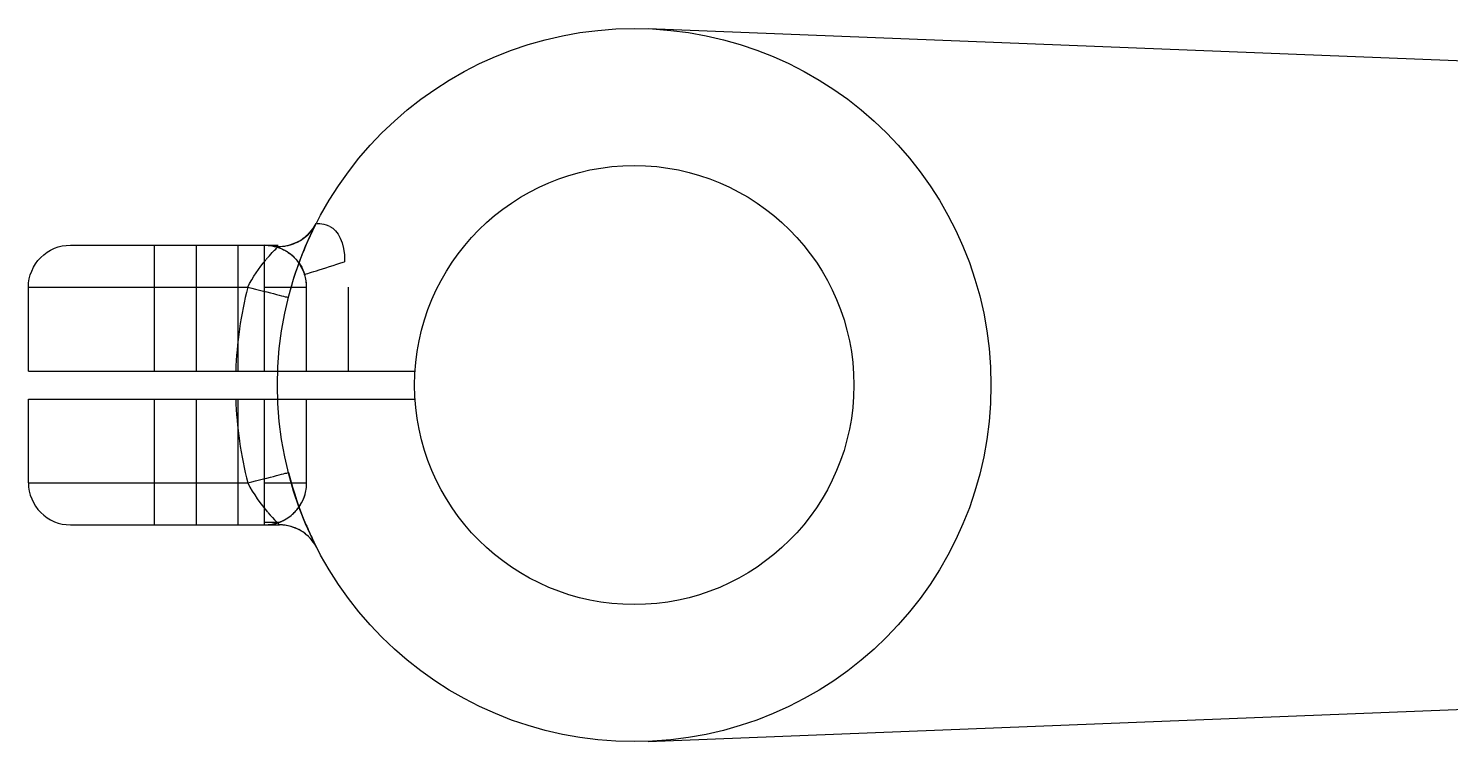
# Model space of a CAD drawing. Header units: millimetres. Extents: x 2 to 333, y 2 to 177.
# Drawn here: x 2 to 103.6, y 125.6 to 176.6 of the extents above; entities that cross this region are included whole.
import ezdxf

# ---------------------------------------------------------------- set-up
doc = ezdxf.new("R2010")
doc.units = ezdxf.units.MM
doc.layers.add('可见轮廓', color=7, linetype='Continuous')
doc.layers.add('隐藏线', color=5, linetype='Continuous')

msp = doc.modelspace()

# ---------------------------------------------------------------- linework, layer by layer
at = {"layer": '可见轮廓'}
for p, q in [((46.3, 176.54), (112.56, 173.93)), ((21.44, 161.4), (21.79, 161.64)), ((21.62, 161.52), (21.79, 161.64)), ((21.79, 161.64), (22.09, 161.93)), ((21.79, 161.64), (21.95, 161.78)), ((21.95, 161.78), (22.09, 161.93)), ((22.09, 161.93), (22.35, 162.25)), ((22.09, 161.93), (22.23, 162.09)), ((22.23, 162.09), (22.35, 162.25)), ((22.35, 162.25), (22.57, 162.61)), ((22.35, 162.25), (22.47, 162.43)), ((22.44, 162.36), (22.46, 162.4)), ((22.46, 162.4), (22.48, 162.44)), ((22.47, 162.43), (22.57, 162.61)), ((22.48, 162.44), (22.5, 162.47)), ((22.5, 162.47), (22.52, 162.51)), ((22.52, 162.51), (22.53, 162.54)), ((22.53, 162.54), (22.54, 162.56)), ((22.54, 162.56), (22.56, 162.59)), ((22.56, 162.59), (22.57, 162.61)), ((3.33, 160.55), (3.58, 160.7)), ((3.58, 160.7), (3.85, 160.83)), ((3.85, 160.83), (4.13, 160.93)), ((4.13, 160.93), (4.41, 161)), ((4.41, 161), (4.7, 161.04)), ((4.7, 161.04), (5, 161.05)), ((5, 161.05), (5.13, 161.05)), ((5, 161.05), (14, 161.05)), ((5.13, 161.05), (5.51, 161.05)), ((5.51, 161.05), (6.12, 161.05)), ((6.12, 161.05), (6.94, 161.05)), ((6.94, 161.05), (7.98, 161.05)), ((7.98, 161.05), (9.18, 161.05)), ((9.18, 161.05), (10.51, 161.05)), ((10.51, 161.05), (11.94, 161.05)), ((11, 161.05), (17, 161.05)), ((11, 152.05), (11, 161.05)), ((11.94, 161.05), (12.19, 161.05)), ((12.19, 161.05), (12.45, 161.05)), ((12.45, 161.05), (12.71, 161.05)), ((12.71, 161.05), (12.96, 161.05)), ((12.96, 161.05), (13.22, 161.05)), ((13.22, 161.05), (13.48, 161.05)), ((13.48, 161.05), (13.74, 161.05)), ((13.74, 161.05), (14, 161.05)), ((14, 161.05), (16.92, 161.05)), ((14, 161.04), (14, 161.05)), ((14, 158.05), (14, 161.05)), ((14, 161.05), (18.88, 161.05)), ((14, 161.05), (19.85, 161.05)), ((14, 161), (14, 161.04)), ((14, 160.92), (14, 161)), ((14, 160.83), (14, 160.92)), ((14, 160.7), (14, 160.83)), ((14, 160.55), (14, 160.7)), ((16.92, 161.05), (18.88, 161.05)), ((17, 152.05), (17, 161.05)), ((18.88, 161.05), (18.95, 161.05)), ((18.88, 158.05), (18.88, 161.05)), ((18.95, 161.05), (19.01, 161.05)), ((19.01, 161.05), (19.07, 161.05)), ((19.07, 161.05), (19.14, 161.04)), ((19.14, 161.04), (19.2, 161.04)), ((19.2, 161.04), (19.26, 161.03)), ((19.26, 161.03), (19.33, 161.02)), ((19.33, 161.02), (19.39, 161.01)), ((19.39, 161.01), (19.44, 161)), ((19.4, 161.01), (19.4, 161.01)), ((19.41, 160.52), (19.5, 160.61)), ((19.44, 161), (19.49, 161)), ((19.49, 161), (19.54, 160.99)), ((19.5, 160.61), (19.59, 160.7)), ((19.54, 160.99), (19.6, 160.98)), ((19.59, 160.7), (19.67, 160.78)), ((19.6, 160.98), (19.66, 160.98)), ((19.66, 160.98), (19.72, 160.97)), ((19.67, 160.78), (19.73, 160.85)), ((19.72, 160.97), (19.79, 160.97)), ((19.73, 160.85), (19.79, 160.91)), ((19.83, 160.95), (19.84, 160.96)), ((19.84, 160.96), (19.85, 160.97)), ((19.84, 160.96), (19.84, 160.96)), ((19.85, 160.97), (20.27, 160.99)), ((19.85, 160.97), (20.03, 160.97)), ((20.03, 160.97), (20.21, 160.99)), ((20.21, 160.99), (20.39, 161.01)), ((20.27, 160.99), (20.68, 161.07)), ((20.39, 161.01), (20.56, 161.04)), ((20.56, 161.04), (20.74, 161.09)), ((20.68, 161.07), (21.07, 161.21)), ((20.74, 161.09), (20.91, 161.15)), ((20.91, 161.15), (21.08, 161.21)), ((21.07, 161.21), (21.44, 161.4)), ((21.08, 161.21), (21.24, 161.29)), ((21.24, 161.29), (21.27, 161.3)), ((21.27, 161.3), (21.29, 161.32)), ((21.29, 161.32), (21.32, 161.33)), ((21.32, 161.33), (21.35, 161.34)), ((21.4, 161.37), (21.43, 161.39)), ((21.43, 161.39), (21.45, 161.4)), ((21.45, 161.4), (21.62, 161.52)), ((21.57, 160.38), (21.72, 160.75)), ((2.35, 159.47), (2.5, 159.72)), ((2.5, 159.72), (2.68, 159.96)), ((2.68, 159.96), (2.88, 160.18)), ((2.88, 160.18), (3.1, 160.37)), ((3.1, 160.37), (3.33, 160.55)), ((14, 160.37), (14, 160.55)), ((14, 160.18), (14, 160.37)), ((14, 159.96), (14, 160.18)), ((14, 159.72), (14, 159.96)), ((14, 159.47), (14, 159.72)), ((18.61, 159.55), (18.78, 159.77)), ((18.78, 159.77), (18.94, 159.97)), ((18.94, 159.97), (18.96, 160)), ((18.96, 160), (18.98, 160.03)), ((19.01, 160.05), (19.03, 160.08)), ((19.03, 160.08), (19.05, 160.1)), ((19.05, 160.1), (19.07, 160.13)), ((19.09, 160.15), (19.11, 160.18)), ((19.11, 160.18), (19.22, 160.3)), ((19.22, 160.3), (19.32, 160.41)), ((19.32, 160.41), (19.41, 160.52)), ((21.27, 159.58), (21.42, 159.99)), ((21.42, 159.99), (21.57, 160.38)), ((2.01, 158.35), (2.06, 158.64)), ((2.06, 158.64), (2.13, 158.93)), ((2.13, 158.93), (2.23, 159.2)), ((2.23, 159.2), (2.35, 159.47)), ((14, 159.2), (14, 159.47)), ((14, 158.93), (14, 159.2)), ((14, 158.64), (14, 158.93)), ((14, 158.35), (14, 158.64)), ((17.81, 158.32), (17.96, 158.58)), ((17.96, 158.58), (18.12, 158.83)), ((18.12, 158.83), (18.28, 159.08)), ((18.28, 159.08), (18.44, 159.32)), ((18.44, 159.32), (18.61, 159.55)), ((20.84, 158.25), (20.98, 158.71)), ((20.98, 158.71), (21.12, 159.15)), ((21.12, 159.15), (21.27, 159.58)), ((2, 158.05), (2.01, 158.35)), ((2, 155.05), (2, 158.05)), ((2, 158.05), (2.24, 158.05)), ((2, 158.05), (14, 158.05)), ((2, 152.05), (2, 158.05)), ((2.24, 158.05), (2.93, 158.05)), ((2.93, 158.05), (4.03, 158.05)), ((4.03, 158.05), (5.51, 158.05)), ((5.51, 158.05), (7.34, 158.05)), ((7.34, 158.05), (9.41, 158.05)), ((9.41, 158.05), (11.66, 158.05)), ((11.66, 158.05), (14, 158.05)), ((14, 158.05), (14, 158.35)), ((14, 158.05), (15.84, 158.05)), ((14, 155.05), (14, 158.05)), ((14, 152.05), (14, 158.05)), ((14, 158.05), (14, 158.05)), ((15.84, 158.05), (16.92, 158.05)), ((16.92, 158.05), (17.67, 158.05)), ((17.67, 158.05), (17.81, 158.32)), ((17.67, 158.05), (17.96, 157.98)), ((17.96, 157.98), (18.24, 157.91)), ((18.24, 157.91), (18.52, 157.84)), ((18.52, 157.84), (18.79, 157.77)), ((18.79, 157.77), (19.04, 157.71)), ((18.88, 158.05), (21.88, 158.05)), ((18.88, 152.05), (18.88, 158.05)), ((19.04, 157.71), (19.29, 157.65)), ((19.29, 157.65), (19.52, 157.59)), ((19.52, 157.59), (19.73, 157.53)), ((20.58, 157.32), (20.71, 157.79)), ((20.71, 157.79), (20.84, 158.25)), ((24.88, 152.05), (24.88, 158.05)), ((19.73, 157.53), (19.92, 157.49)), ((19.92, 157.49), (20.09, 157.44)), ((20.09, 157.44), (20.24, 157.41)), ((20.24, 157.41), (20.36, 157.37)), ((20.36, 157.37), (20.46, 157.35)), ((20.46, 157.35), (20.52, 157.33)), ((20.52, 157.33), (20.57, 157.32)), ((20.57, 157.32), (20.58, 157.32)), ((2, 152.05), (2, 155.05)), ((14, 152.05), (14, 155.05)), ((2, 152.05), (2.02, 152.05)), ((2, 152.05), (14, 152.05)), ((2.02, 152.05), (2.07, 152.05)), ((2.07, 152.05), (2.15, 152.05)), ((2.15, 152.05), (2.27, 152.05)), ((2.27, 152.05), (2.43, 152.05)), ((2.43, 152.05), (2.62, 152.05)), ((2.62, 152.05), (2.84, 152.05)), ((2.84, 152.05), (3.09, 152.05)), ((3.09, 152.05), (3.92, 152.05)), ((3.92, 152.05), (4.95, 152.05)), ((4.95, 152.05), (6.15, 152.05)), ((6.15, 152.05), (7.52, 152.05)), ((7.52, 152.05), (9.02, 152.05)), ((9.02, 152.05), (10.62, 152.05)), ((10.62, 152.05), (12.29, 152.05)), ((11, 152.05), (17, 152.05)), ((12.29, 152.05), (14, 152.05)), ((14, 152.05), (15.82, 152.05)), ((14, 152.05), (14, 152.05)), ((15.82, 152.05), (15.84, 152.05)), ((15.82, 152.05), (16.08, 152.05)), ((15.84, 152.05), (16.82, 152.05)), ((16.08, 152.05), (16.31, 152.05)), ((16.31, 152.05), (16.51, 152.05)), ((16.51, 152.05), (16.69, 152.05)), ((16.69, 152.05), (16.82, 152.05)), ((16.82, 152.05), (17.11, 152.05)), ((16.82, 152.05), (16.92, 152.05)), ((16.82, 152.05), (17.4, 152.05)), ((16.92, 152.05), (16.98, 152.05)), ((16.98, 152.05), (17, 152.05)), ((17.11, 152.05), (17.4, 152.05)), ((17.4, 152.05), (17.69, 152.05)), ((17.4, 152.05), (17.97, 152.05)), ((17.69, 152.05), (17.97, 152.05)), ((17.97, 152.05), (18.23, 152.05)), ((17.97, 152.05), (18.48, 152.05)), ((18.23, 152.05), (18.48, 152.05)), ((18.48, 152.05), (18.73, 152.05)), ((18.48, 152.05), (18.94, 152.05)), ((18.73, 152.05), (18.94, 152.05)), ((18.88, 152.05), (21.88, 152.05)), ((18.94, 152.05), (19.13, 152.05)), ((18.94, 152.05), (19.31, 152.05)), ((19.13, 152.05), (19.31, 152.05)), ((19.31, 152.05), (19.47, 152.05)), ((19.31, 152.05), (19.59, 152.05)), ((19.47, 152.05), (19.59, 152.05)), ((19.59, 152.05), (19.69, 152.05)), ((19.59, 152.05), (19.76, 152.05)), ((19.69, 152.05), (19.76, 152.05)), ((19.76, 152.05), (19.8, 152.05)), ((19.82, 152.05), (29.63, 152.05)), ((19.82, 152.05), (24.73, 152.05)), ((21.88, 152.05), (24.88, 152.05)), ((24.73, 152.05), (29.63, 152.05)), ((2, 150.05), (2.02, 150.05)), ((2, 147.05), (2, 150.05)), ((2, 150.05), (14, 150.05)), ((2, 144.05), (2, 150.05)), ((2.02, 150.05), (2.07, 150.05)), ((2.07, 150.05), (2.15, 150.05)), ((2.15, 150.05), (2.27, 150.05)), ((2.27, 150.05), (2.43, 150.05)), ((2.43, 150.05), (2.62, 150.05)), ((2.62, 150.05), (2.84, 150.05)), ((2.84, 150.05), (3.09, 150.05)), ((3.09, 150.05), (3.92, 150.05)), ((3.92, 150.05), (4.95, 150.05)), ((4.95, 150.05), (6.15, 150.05)), ((6.15, 150.05), (7.52, 150.05)), ((7.52, 150.05), (9.02, 150.05)), ((9.02, 150.05), (10.62, 150.05)), ((10.62, 150.05), (12.29, 150.05)), ((11, 150.05), (17, 150.05)), ((11, 141.05), (11, 150.05)), ((12.29, 150.05), (14, 150.05)), ((14, 150.05), (15.82, 150.05)), ((14, 147.05), (14, 150.05)), ((14, 144.05), (14, 150.05)), ((14, 150.05), (14, 150.05)), ((15.82, 150.05), (15.84, 150.05)), ((15.84, 150.05), (16.82, 150.05)), ((16.82, 150.05), (17.11, 150.05)), ((16.82, 150.05), (17.4, 150.05)), ((17, 141.05), (17, 150.05)), ((17.11, 150.05), (17.4, 150.05)), ((17.4, 150.05), (17.69, 150.05)), ((17.4, 150.05), (17.97, 150.05)), ((17.69, 150.05), (17.97, 150.05)), ((17.97, 150.05), (18.23, 150.05)), ((17.97, 150.05), (18.48, 150.05)), ((18.23, 150.05), (18.48, 150.05)), ((18.48, 150.05), (18.73, 150.05)), ((18.48, 150.05), (18.94, 150.05)), ((18.73, 150.05), (18.94, 150.05)), ((18.88, 150.05), (21.88, 150.05)), ((18.88, 144.05), (18.88, 150.05)), ((18.94, 150.05), (19.13, 150.05)), ((18.94, 150.05), (19.31, 150.05)), ((19.13, 150.05), (19.31, 150.05)), ((19.31, 150.05), (19.47, 150.05)), ((19.31, 150.05), (19.59, 150.05)), ((19.47, 150.05), (19.59, 150.05)), ((19.59, 150.05), (19.69, 150.05)), ((19.59, 150.05), (19.76, 150.05)), ((19.69, 150.05), (19.76, 150.05)), ((19.8, 150.05), (19.82, 150.05)), ((19.82, 150.05), (29.63, 150.05)), ((19.82, 150.05), (24.73, 150.05)), ((21.88, 144.05), (21.88, 150.05)), ((24.73, 150.05), (29.63, 150.05)), ((2, 144.05), (2, 147.05)), ((14, 144.05), (14, 147.05)), ((18.79, 144.34), (19.04, 144.4)), ((19.04, 144.4), (19.29, 144.46)), ((19.29, 144.46), (19.52, 144.52)), ((19.52, 144.52), (19.73, 144.58)), ((19.73, 144.58), (19.92, 144.62)), ((19.92, 144.62), (20.09, 144.67)), ((20.09, 144.67), (20.24, 144.7)), ((20.24, 144.7), (20.36, 144.74)), ((20.36, 144.74), (20.46, 144.76)), ((20.46, 144.76), (20.52, 144.78)), ((20.52, 144.78), (20.57, 144.79)), ((20.57, 144.79), (20.58, 144.79)), ((20.58, 144.79), (20.72, 144.27)), ((2, 144.05), (2.01, 143.76)), ((2, 144.05), (2.24, 144.05)), ((2, 144.05), (14, 144.05)), ((2.01, 143.76), (2.06, 143.47)), ((2.06, 143.47), (2.13, 143.18)), ((2.24, 144.05), (2.93, 144.05)), ((2.93, 144.05), (4.03, 144.05)), ((4.03, 144.05), (5.51, 144.05)), ((5.51, 144.05), (7.34, 144.05)), ((7.34, 144.05), (9.41, 144.05)), ((9.41, 144.05), (11.66, 144.05)), ((11.66, 144.05), (14, 144.05)), ((14, 144.05), (15.84, 144.05)), ((14, 143.76), (14, 144.05)), ((14, 141.05), (14, 144.05)), ((14, 144.05), (14, 144.05)), ((14, 143.47), (14, 143.76)), ((14, 143.18), (14, 143.47)), ((15.84, 144.05), (16.97, 144.05)), ((16.97, 144.05), (17.67, 144.05)), ((17.67, 144.05), (17.96, 144.13)), ((17.67, 144.05), (17.83, 143.76)), ((17.83, 143.76), (18, 143.47)), ((17.96, 144.13), (18.24, 144.2)), ((18, 143.47), (18.17, 143.19)), ((18.24, 144.2), (18.52, 144.27)), ((18.52, 144.27), (18.79, 144.34)), ((18.88, 144.05), (21.88, 144.05)), ((18.88, 141.05), (18.88, 144.05)), ((20.72, 144.27), (20.87, 143.75)), ((20.87, 143.75), (21.03, 143.25)), ((2.13, 143.18), (2.23, 142.91)), ((2.23, 142.91), (2.35, 142.64)), ((2.35, 142.64), (2.5, 142.39)), ((2.5, 142.39), (2.68, 142.15)), ((14, 142.91), (14, 143.18)), ((14, 142.64), (14, 142.91)), ((14, 142.39), (14, 142.64)), ((14, 142.15), (14, 142.39)), ((18.17, 143.19), (18.35, 142.92)), ((18.35, 142.92), (18.54, 142.66)), ((18.54, 142.66), (18.73, 142.41)), ((18.73, 142.41), (18.91, 142.17)), ((21.03, 143.25), (21.19, 142.76)), ((21.19, 142.76), (21.36, 142.29)), ((2.68, 142.15), (2.88, 141.93)), ((2.88, 141.93), (3.1, 141.74)), ((3.1, 141.74), (3.33, 141.56)), ((3.33, 141.56), (3.58, 141.41)), ((3.58, 141.41), (3.85, 141.28)), ((14, 141.93), (14, 142.15)), ((14, 141.74), (14, 141.93)), ((14, 141.56), (14, 141.74)), ((14, 141.41), (14, 141.56)), ((14, 141.28), (14, 141.41)), ((18.91, 142.17), (19.09, 141.96)), ((19.09, 141.96), (19.09, 141.95)), ((19.11, 141.93), (19.28, 141.74)), ((19.28, 141.74), (19.44, 141.57)), ((19.44, 141.57), (19.58, 141.42)), ((19.58, 141.42), (19.7, 141.29)), ((21.36, 142.29), (21.52, 141.84)), ((21.52, 141.84), (21.69, 141.42)), ((21.69, 141.42), (21.85, 141.03)), ((3.85, 141.28), (4.13, 141.18)), ((4.13, 141.18), (4.41, 141.11)), ((4.41, 141.11), (4.7, 141.07)), ((4.7, 141.07), (5, 141.05)), ((5, 141.05), (5.14, 141.05)), ((5, 141.05), (14, 141.05)), ((5.14, 141.05), (5.55, 141.05)), ((5.55, 141.05), (6.22, 141.05)), ((6.22, 141.05), (7.11, 141.05)), ((7.11, 141.05), (8.23, 141.05)), ((8.23, 141.05), (9.53, 141.05)), ((9.53, 141.05), (10.95, 141.05)), ((10.95, 141.05), (12.47, 141.05)), ((11, 141.05), (17, 141.05)), ((12.47, 141.05), (12.66, 141.05)), ((12.66, 141.05), (12.85, 141.05)), ((12.85, 141.05), (13.04, 141.05)), ((13.04, 141.05), (13.23, 141.05)), ((13.23, 141.05), (13.42, 141.05)), ((13.42, 141.05), (13.61, 141.05)), ((13.61, 141.05), (13.81, 141.05)), ((13.81, 141.05), (14, 141.05)), ((14, 141.18), (14, 141.28)), ((14, 141.11), (14, 141.18)), ((14, 141.07), (14, 141.11)), ((14, 141.05), (14, 141.07)), ((14, 141.05), (16.97, 141.05)), ((14, 141.05), (19.94, 141.05)), ((14, 141.05), (18.88, 141.05)), ((16.97, 141.05), (19.94, 141.05)), ((18.88, 141.25), (19.94, 141.25)), ((18.88, 141.05), (19.94, 141.05)), ((19.7, 141.29), (19.8, 141.19)), ((19.8, 141.19), (19.88, 141.12)), ((19.88, 141.12), (19.92, 141.07)), ((19.92, 141.07), (19.94, 141.05)), ((22.5, 139.63), (22.51, 139.61)), ((22.51, 139.61), (22.52, 139.59)), ((22.52, 139.59), (22.54, 139.56)), ((22.54, 139.56), (22.55, 139.54)), ((22.55, 139.53), (22.56, 139.51)), ((22.56, 139.51), (22.57, 139.49)), ((22.61, 139.42), (22.61, 139.42)), ((46.3, 125.57), (112.56, 128.18))]:
    msp.add_line(p, q, dxfattribs=at)
for radius in [25.5, 15.7]:
    msp.add_circle((45.3, 151.05), radius, dxfattribs=at)
for centre, radius, start, end in [((19.89, 163.96), 3, -63.3246, -26.9445), ((18.88, 158.05), 3, 72.3073, 90), ((19.89, 163.96), 3, -93.5529, -87.7698), ((45.3, 151.05), 28.5, 165.7819, 171.8855), ((45.3, 151.05), 28.5, 171.9318, 177.9892), ((45.3, 151.05), 28.5, 171.8855, 171.9318), ((45.3, 151.05), 28.5, -177.9892, -171.9318), ((45.3, 151.05), 28.5, -171.9318, -171.8855), ((45.3, 151.05), 28.5, -171.8855, -165.7819), ((19.94, 138.05), 3, 58.5692, 90), ((19.94, 138.05), 3, 27.5717, 58.5692), ((19.94, 138.05), 3, 49.1982, 58.5692), ((19.94, 138.05), 3, 49.1982, 58.5692), ((19.94, 138.05), 3, 27.1383, 27.6475), ((19.94, 138.05), 3, 27.1383, 27.6475), ((19.94, 138.05), 3, 27.1383, 27.5717)]:
    msp.add_arc(centre, radius, start, end, dxfattribs=at)
at = {"layer": '隐藏线'}
for p, q in [((46.3, 176.54), (116.19, 173.79)), ((22.07, 161.57), (22.12, 161.68)), ((22.12, 161.68), (22.17, 161.78)), ((22.17, 161.78), (22.21, 161.88)), ((22.21, 161.88), (22.26, 161.97)), ((22.26, 161.97), (22.3, 162.06)), ((22.3, 162.06), (22.34, 162.15)), ((22.34, 162.15), (22.38, 162.22)), ((22.38, 162.22), (22.41, 162.3)), ((22.41, 162.3), (22.44, 162.36)), ((22.57, 162.61), (22.58, 162.61)), ((22.63, 162.61), (22.71, 162.61)), ((22.71, 162.61), (22.82, 162.6)), ((22.82, 162.6), (22.96, 162.59)), ((22.96, 162.59), (23.11, 162.56)), ((23.11, 162.56), (23.28, 162.51)), ((23.28, 162.51), (23.47, 162.43)), ((23.47, 162.43), (23.48, 162.43)), ((23.52, 162.41), (23.53, 162.4)), ((23.53, 162.4), (23.54, 162.39)), ((23.54, 162.39), (23.55, 162.39)), ((23.55, 162.39), (23.75, 162.26)), ((23.75, 162.26), (23.94, 162.08)), ((23.94, 162.08), (24.13, 161.84)), ((24.13, 161.84), (24.29, 161.56)), ((5, 161.05), (5.13, 161.05)), ((5.13, 161.05), (5.51, 161.05)), ((5.51, 161.05), (6.12, 161.05)), ((6.12, 161.05), (6.94, 161.05)), ((6.94, 161.05), (7.98, 161.05)), ((7.98, 161.05), (9.18, 161.05)), ((9.18, 161.05), (10.51, 161.05)), ((10.51, 161.05), (11.94, 161.05)), ((11, 161.05), (11.01, 161.05)), ((11, 156.55), (11, 161.05)), ((11.01, 161.05), (11.06, 161.05)), ((11.06, 161.05), (11.14, 161.05)), ((11.14, 161.05), (11.24, 161.05)), ((11.24, 161.05), (11.38, 161.05)), ((11.38, 161.05), (11.54, 161.05)), ((11.54, 161.05), (11.73, 161.05)), ((11.73, 161.05), (11.94, 161.05)), ((11.94, 161.05), (12.19, 161.05)), ((11.94, 161.05), (12.66, 161.05)), ((12.19, 161.05), (12.45, 161.05)), ((12.45, 161.05), (12.71, 161.05)), ((12.66, 161.05), (13.48, 161.05)), ((12.71, 161.05), (12.96, 161.05)), ((12.96, 161.05), (13.22, 161.05)), ((13.22, 161.05), (13.48, 161.05)), ((13.48, 161.05), (13.74, 161.05)), ((13.48, 161.05), (14.35, 161.05)), ((13.74, 161.05), (14, 161.05)), ((14, 161.05), (16.44, 161.05)), ((14.35, 161.05), (15.19, 161.05)), ((15.19, 161.05), (15.92, 161.05)), ((15.92, 161.05), (16.5, 161.05)), ((16.44, 161.05), (18.88, 161.05)), ((16.5, 161.05), (16.86, 161.05)), ((16.86, 161.05), (17, 161.05)), ((17, 156.55), (17, 161.05)), ((18.88, 161.01), (18.88, 161.04)), ((18.88, 160.97), (18.88, 161.01)), ((18.88, 160.9), (18.88, 160.97)), ((18.88, 160.81), (18.88, 160.9)), ((18.88, 160.7), (18.88, 160.81)), ((18.88, 160.58), (18.88, 160.7)), ((19.41, 161.01), (19.42, 161.01)), ((19.42, 161.01), (19.44, 161)), ((19.44, 161), (19.46, 161)), ((19.49, 160.99), (19.53, 160.98)), ((19.53, 160.98), (19.57, 160.97)), ((19.57, 160.97), (19.62, 160.96)), ((19.62, 160.96), (19.67, 160.95)), ((19.67, 160.95), (19.72, 160.93)), ((19.72, 160.93), (19.78, 160.92)), ((19.78, 160.92), (19.85, 160.89)), ((19.85, 160.89), (19.92, 160.87)), ((19.92, 160.87), (19.99, 160.84)), ((19.99, 160.84), (20.07, 160.81)), ((20.07, 160.81), (20.15, 160.77)), ((20.15, 160.77), (20.23, 160.73)), ((20.23, 160.73), (20.32, 160.69)), ((20.32, 160.69), (20.4, 160.64)), ((20.4, 160.64), (20.48, 160.59)), ((21.72, 160.75), (21.77, 160.88)), ((21.77, 160.88), (21.82, 161.01)), ((21.82, 161.01), (21.87, 161.13)), ((21.87, 161.13), (21.93, 161.24)), ((21.93, 161.24), (21.98, 161.36)), ((21.98, 161.36), (22.02, 161.47)), ((22.02, 161.47), (22.07, 161.57)), ((24.29, 161.56), (24.42, 161.21)), ((24.42, 161.21), (24.52, 160.81)), ((24.52, 160.81), (24.58, 160.37)), ((18.88, 160.44), (18.88, 160.58)), ((18.88, 160.41), (18.88, 160.44)), ((18.88, 160.38), (18.88, 160.41)), ((18.88, 160.32), (18.88, 160.35)), ((18.88, 160.28), (18.88, 160.32)), ((18.88, 160.21), (18.88, 160.25)), ((18.88, 160.18), (18.88, 160.21)), ((18.88, 159.96), (18.88, 160.18)), ((18.88, 159.72), (18.88, 159.96)), ((18.88, 159.47), (18.88, 159.72)), ((20.48, 160.59), (20.57, 160.53)), ((20.57, 160.53), (20.66, 160.47)), ((20.66, 160.47), (20.75, 160.41)), ((20.75, 160.41), (20.83, 160.33)), ((20.83, 160.33), (20.92, 160.26)), ((20.92, 160.26), (21, 160.18)), ((21, 160.18), (21.12, 160.05)), ((21.12, 160.05), (21.23, 159.92)), ((21.23, 159.92), (21.34, 159.78)), ((21.34, 159.78), (21.44, 159.62)), ((21.44, 159.62), (21.53, 159.47)), ((23.51, 159.53), (23.77, 159.61)), ((23.77, 159.61), (24.04, 159.7)), ((24.04, 159.7), (24.32, 159.78)), ((24.32, 159.78), (24.6, 159.87)), ((24.58, 160.37), (24.6, 159.87)), ((18.88, 159.2), (18.88, 159.47)), ((18.88, 158.93), (18.88, 159.2)), ((18.88, 158.64), (18.88, 158.93)), ((18.88, 158.35), (18.88, 158.64)), ((21.53, 159.47), (21.61, 159.3)), ((21.61, 159.3), (21.68, 159.14)), ((21.68, 159.14), (21.74, 158.96)), ((21.76, 158.97), (21.8, 158.98)), ((21.8, 158.98), (21.86, 159)), ((21.86, 159), (21.96, 159.03)), ((21.96, 159.03), (22.08, 159.07)), ((22.08, 159.07), (22.22, 159.12)), ((22.22, 159.12), (22.39, 159.17)), ((22.39, 159.17), (22.58, 159.23)), ((22.58, 159.23), (22.79, 159.3)), ((22.79, 159.3), (23.01, 159.37)), ((23.01, 159.37), (23.25, 159.44)), ((23.25, 159.44), (23.51, 159.53)), ((18.88, 158.05), (18.88, 158.35)), ((18.88, 158.05), (19.18, 158.05)), ((19.18, 158.05), (19.47, 158.05)), ((19.47, 158.05), (19.75, 158.05)), ((19.75, 158.05), (20.03, 158.05)), ((20.03, 158.05), (20.3, 158.05)), ((20.3, 158.05), (20.55, 158.05)), ((20.55, 158.05), (20.79, 158.05)), ((20.79, 158.05), (21, 158.05)), ((21, 158.05), (21.04, 158.05)), ((21.04, 158.05), (21.07, 158.05)), ((21.07, 158.05), (21.11, 158.05)), ((21.11, 158.05), (21.14, 158.05)), ((21.21, 158.05), (21.24, 158.05)), ((21.24, 158.05), (21.27, 158.05)), ((21.27, 158.05), (21.41, 158.05)), ((21.41, 158.05), (21.53, 158.05)), ((21.53, 158.05), (21.64, 158.05)), ((21.64, 158.05), (21.73, 158.05)), ((21.73, 158.05), (21.79, 158.05)), ((21.79, 158.05), (21.84, 158.05)), ((21.87, 158.05), (21.88, 158.05)), ((21.88, 155.05), (21.88, 158.05)), ((11, 152.05), (11, 156.55)), ((17, 152.05), (17, 156.55)), ((21.88, 152.05), (21.88, 155.05)), ((2, 152.05), (2.24, 152.05)), ((2.24, 152.05), (2.93, 152.05)), ((2.93, 152.05), (4.03, 152.05)), ((4.03, 152.05), (5.51, 152.05)), ((5.51, 152.05), (7.34, 152.05)), ((7.34, 152.05), (9.41, 152.05)), ((9.41, 152.05), (11.66, 152.05)), ((11, 152.05), (11.12, 152.05)), ((11.12, 152.05), (11.46, 152.05)), ((11.46, 152.05), (11.98, 152.05)), ((11.66, 152.05), (14, 152.05)), ((11.98, 152.05), (12.67, 152.05)), ((12.67, 152.05), (13.46, 152.05)), ((13.46, 152.05), (14.28, 152.05)), ((14, 152.05), (15.82, 152.05)), ((14.28, 152.05), (15.09, 152.05)), ((15.09, 152.05), (15.82, 152.05)), ((15.82, 152.05), (16.44, 152.05)), ((15.82, 152.05), (16.08, 152.05)), ((16.08, 152.05), (16.31, 152.05)), ((16.31, 152.05), (16.51, 152.05)), ((16.44, 152.05), (18.88, 152.05)), ((16.51, 152.05), (16.69, 152.05)), ((16.69, 152.05), (16.82, 152.05)), ((16.82, 152.05), (16.92, 152.05)), ((16.92, 152.05), (16.98, 152.05)), ((16.98, 152.05), (17, 152.05)), ((18.88, 152.05), (19.18, 152.05)), ((19.18, 152.05), (19.47, 152.05)), ((19.47, 152.05), (19.75, 152.05)), ((19.75, 152.05), (20.03, 152.05)), ((19.82, 152.05), (24.73, 152.05)), ((20.03, 152.05), (20.3, 152.05)), ((20.3, 152.05), (20.55, 152.05)), ((20.55, 152.05), (20.79, 152.05)), ((20.79, 152.05), (21, 152.05)), ((21, 152.05), (21.2, 152.05)), ((21.2, 152.05), (21.38, 152.05)), ((21.38, 152.05), (21.53, 152.05)), ((21.53, 152.05), (21.65, 152.05)), ((21.65, 152.05), (21.75, 152.05)), ((21.75, 152.05), (21.82, 152.05)), ((21.82, 152.05), (21.87, 152.05)), ((21.88, 152.05), (21.9, 152.05)), ((21.9, 152.05), (21.94, 152.05)), ((21.94, 152.05), (22.01, 152.05)), ((22.01, 152.05), (22.11, 152.05)), ((22.11, 152.05), (22.24, 152.05)), ((22.24, 152.05), (22.39, 152.05)), ((22.39, 152.05), (22.56, 152.05)), ((22.56, 152.05), (22.76, 152.05)), ((22.76, 152.05), (22.98, 152.05)), ((22.98, 152.05), (23.22, 152.05)), ((23.22, 152.05), (23.47, 152.05)), ((23.47, 152.05), (23.73, 152.05)), ((23.73, 152.05), (24.01, 152.05)), ((24.01, 152.05), (24.3, 152.05)), ((24.3, 152.05), (24.59, 152.05)), ((24.59, 152.05), (24.88, 152.05)), ((24.73, 152.05), (29.63, 152.05)), ((24.88, 152.05), (29.63, 152.05)), ((2, 150.05), (2.24, 150.05)), ((2.24, 150.05), (2.93, 150.05)), ((2.93, 150.05), (4.03, 150.05)), ((4.03, 150.05), (5.51, 150.05)), ((5.51, 150.05), (7.34, 150.05)), ((7.34, 150.05), (9.41, 150.05)), ((9.41, 150.05), (11.66, 150.05)), ((11, 150.05), (11.12, 150.05)), ((11, 145.55), (11, 150.05)), ((11.12, 150.05), (11.46, 150.05)), ((11.46, 150.05), (11.98, 150.05)), ((11.66, 150.05), (14, 150.05)), ((11.98, 150.05), (12.67, 150.05)), ((12.67, 150.05), (13.46, 150.05)), ((13.46, 150.05), (14.28, 150.05)), ((14, 150.05), (15.82, 150.05)), ((14.28, 150.05), (15.09, 150.05)), ((15.09, 150.05), (15.82, 150.05)), ((15.82, 150.05), (16.44, 150.05)), ((15.82, 150.05), (16.08, 150.05)), ((16.08, 150.05), (16.31, 150.05)), ((16.31, 150.05), (16.51, 150.05)), ((16.44, 150.05), (18.88, 150.05)), ((16.51, 150.05), (16.69, 150.05)), ((16.69, 150.05), (16.82, 150.05)), ((16.82, 150.05), (16.92, 150.05)), ((16.92, 150.05), (16.98, 150.05)), ((16.98, 150.05), (17, 150.05)), ((17, 145.55), (17, 150.05)), ((18.88, 150.05), (19.18, 150.05)), ((19.18, 150.05), (19.47, 150.05)), ((19.47, 150.05), (19.75, 150.05)), ((19.75, 150.05), (20.03, 150.05)), ((19.82, 150.05), (24.73, 150.05)), ((20.03, 150.05), (20.3, 150.05)), ((20.3, 150.05), (20.55, 150.05)), ((20.55, 150.05), (20.79, 150.05)), ((20.79, 150.05), (21, 150.05)), ((21, 150.05), (21.2, 150.05)), ((21.2, 150.05), (21.38, 150.05)), ((21.38, 150.05), (21.53, 150.05)), ((21.53, 150.05), (21.65, 150.05)), ((21.65, 150.05), (21.75, 150.05)), ((21.75, 150.05), (21.82, 150.05)), ((21.82, 150.05), (21.87, 150.05)), ((21.87, 150.05), (21.88, 150.05)), ((21.88, 147.05), (21.88, 150.05)), ((21.88, 150.05), (29.63, 150.05)), ((24.73, 150.05), (29.63, 150.05)), ((21.88, 144.05), (21.88, 147.05)), ((11, 141.05), (11, 145.55)), ((17, 141.05), (17, 145.55)), ((18.88, 144.05), (19.18, 144.05)), ((18.88, 143.76), (18.88, 144.05)), ((18.88, 143.47), (18.88, 143.76)), ((18.88, 143.18), (18.88, 143.47)), ((19.18, 144.05), (19.47, 144.05)), ((19.47, 144.05), (19.75, 144.05)), ((19.75, 144.05), (20.03, 144.05)), ((20.03, 144.05), (20.3, 144.05)), ((20.3, 144.05), (20.55, 144.05)), ((20.55, 144.05), (20.79, 144.05)), ((20.79, 144.05), (21, 144.05)), ((21, 144.05), (21.04, 144.05)), ((21.04, 144.05), (21.07, 144.05)), ((21.07, 144.05), (21.11, 144.05)), ((21.11, 144.05), (21.14, 144.05)), ((21.21, 144.05), (21.24, 144.05)), ((21.24, 144.05), (21.27, 144.05)), ((21.27, 144.05), (21.41, 144.05)), ((21.41, 144.05), (21.53, 144.05)), ((21.53, 144.05), (21.64, 144.05)), ((21.64, 144.05), (21.73, 144.05)), ((21.73, 144.05), (21.79, 144.05)), ((21.77, 143.23), (21.81, 143.4)), ((21.79, 144.05), (21.84, 144.05)), ((21.81, 143.4), (21.84, 143.57)), ((21.84, 143.57), (21.87, 143.74)), ((21.87, 144.05), (21.88, 144.05)), ((18.88, 142.91), (18.88, 143.18)), ((18.88, 142.64), (18.88, 142.91)), ((18.88, 142.39), (18.88, 142.64)), ((18.88, 142.15), (18.88, 142.39)), ((21.29, 142.26), (21.34, 142.34)), ((21.34, 142.34), (21.39, 142.41)), ((21.39, 142.41), (21.44, 142.49)), ((21.44, 142.49), (21.52, 142.63)), ((21.52, 142.63), (21.59, 142.77)), ((21.59, 142.77), (21.66, 142.92)), ((21.66, 142.92), (21.72, 143.07)), ((21.72, 143.07), (21.77, 143.23)), ((18.88, 141.93), (18.88, 142.15)), ((18.88, 141.9), (18.88, 141.93)), ((18.88, 141.83), (18.88, 141.86)), ((18.88, 141.79), (18.88, 141.83)), ((18.88, 141.73), (18.88, 141.76)), ((18.88, 141.7), (18.88, 141.73)), ((18.88, 141.67), (18.88, 141.7)), ((18.88, 141.53), (18.88, 141.67)), ((18.88, 141.4), (18.88, 141.53)), ((18.88, 141.3), (18.88, 141.4)), ((18.88, 141.21), (18.88, 141.3)), ((20.05, 141.29), (20.11, 141.32)), ((20.11, 141.32), (20.17, 141.34)), ((20.17, 141.34), (20.23, 141.37)), ((20.23, 141.37), (20.29, 141.41)), ((20.29, 141.41), (20.35, 141.44)), ((20.42, 141.48), (20.43, 141.48)), ((20.43, 141.48), (20.44, 141.49)), ((20.44, 141.49), (20.45, 141.5)), ((20.45, 141.5), (20.46, 141.51)), ((20.5, 141.53), (20.51, 141.54)), ((20.51, 141.54), (20.57, 141.58)), ((20.57, 141.58), (20.64, 141.62)), ((20.64, 141.62), (20.7, 141.67)), ((20.7, 141.67), (20.76, 141.71)), ((20.76, 141.71), (20.82, 141.77)), ((20.82, 141.77), (20.88, 141.82)), ((20.88, 141.82), (20.94, 141.87)), ((20.94, 141.87), (21, 141.93)), ((21, 141.93), (21.06, 141.99)), ((21.06, 141.99), (21.12, 142.06)), ((21.12, 142.06), (21.18, 142.12)), ((21.18, 142.12), (21.23, 142.19)), ((21.23, 142.19), (21.29, 142.26)), ((5, 141.05), (5.14, 141.05)), ((5.14, 141.05), (5.55, 141.05)), ((5.55, 141.05), (6.22, 141.05)), ((6.22, 141.05), (7.11, 141.05)), ((7.11, 141.05), (8.23, 141.05)), ((8.23, 141.05), (9.53, 141.05)), ((9.53, 141.05), (10.95, 141.05)), ((10.95, 141.05), (12.47, 141.05)), ((11, 141.05), (11.03, 141.05)), ((11.03, 141.05), (11.1, 141.05)), ((11.1, 141.05), (11.22, 141.05)), ((11.22, 141.05), (11.39, 141.05)), ((11.39, 141.05), (11.61, 141.05)), ((11.61, 141.05), (11.86, 141.05)), ((11.86, 141.05), (12.15, 141.05)), ((12.15, 141.05), (12.47, 141.05)), ((12.47, 141.05), (12.66, 141.05)), ((12.47, 141.05), (13.19, 141.05)), ((12.66, 141.05), (12.85, 141.05)), ((12.85, 141.05), (13.04, 141.05)), ((13.04, 141.05), (13.23, 141.05)), ((13.19, 141.05), (13.97, 141.05)), ((13.23, 141.05), (13.42, 141.05)), ((13.42, 141.05), (13.61, 141.05)), ((13.61, 141.05), (13.81, 141.05)), ((13.81, 141.05), (14, 141.05)), ((13.97, 141.05), (14.75, 141.05)), ((14, 141.05), (16.44, 141.05)), ((14.75, 141.05), (15.48, 141.05)), ((15.48, 141.05), (16.11, 141.05)), ((16.11, 141.05), (16.58, 141.05)), ((16.44, 141.05), (18.88, 141.05)), ((16.58, 141.05), (16.89, 141.05)), ((16.89, 141.05), (17, 141.05)), ((18.88, 141.14), (18.88, 141.21)), ((18.88, 141.1), (18.88, 141.14)), ((18.88, 141.05), (18.88, 141.07)), ((18.88, 141.05), (18.95, 141.06)), ((18.88, 141.05), (19.41, 141.05)), ((18.95, 141.06), (19.02, 141.06)), ((19.02, 141.06), (19.08, 141.06)), ((19.08, 141.06), (19.15, 141.07)), ((19.15, 141.07), (19.22, 141.07)), ((19.22, 141.07), (19.29, 141.08)), ((19.29, 141.08), (19.35, 141.09)), ((19.35, 141.09), (19.42, 141.1)), ((19.41, 141.05), (19.94, 141.05)), ((19.42, 141.1), (19.48, 141.12)), ((19.48, 141.12), (19.55, 141.13)), ((19.55, 141.13), (19.62, 141.15)), ((19.62, 141.15), (19.68, 141.16)), ((19.68, 141.16), (19.75, 141.18)), ((19.75, 141.18), (19.81, 141.2)), ((19.81, 141.2), (19.87, 141.22)), ((19.87, 141.22), (19.94, 141.25)), ((19.94, 141.25), (19.99, 141.27)), ((19.99, 141.27), (20.05, 141.29)), ((21.85, 141.03), (21.89, 140.95)), ((21.89, 140.95), (21.92, 140.87)), ((21.92, 140.87), (21.96, 140.8)), ((21.96, 140.8), (21.99, 140.72)), ((21.99, 140.72), (22.02, 140.65)), ((22.02, 140.65), (22.05, 140.57)), ((22.05, 140.57), (22.09, 140.5)), ((22.09, 140.5), (22.12, 140.43)), ((22.12, 140.43), (22.17, 140.32)), ((22.17, 140.32), (22.22, 140.21)), ((22.22, 140.21), (22.27, 140.1)), ((22.27, 140.1), (22.32, 140)), ((22.32, 140), (22.36, 139.91)), ((22.36, 139.91), (22.4, 139.83)), ((22.4, 139.83), (22.44, 139.75)), ((22.44, 139.75), (22.47, 139.69)), ((46.3, 125.57), (116.19, 128.32))]:
    msp.add_line(p, q, dxfattribs=at)
for radius in [25.5, 15.7]:
    msp.add_circle((45.3, 151.05), radius, dxfattribs=at)
for centre, start, end in [((19.89, 163.96), -99.7047, -99.2529), ((19.89, 163.96), -99.2529, -93.5529), ((18.88, 158.05), 45, 72.3073), ((19.89, 163.96), -87.7698, -63.3246), ((18.88, 158.05), 0, 45), ((18.88, 158.05), 8.8216, 17.6432), ((18.88, 158.05), 0, 8.8216), ((18.88, 144.05), -45, 0), ((18.88, 144.05), -6.0876, 0), ((18.88, 144.05), -90, -45), ((19.94, 138.05), 80.629, 90), ((19.94, 138.05), 71.2581, 80.629), ((19.94, 138.05), 58.5692, 71.2581), ((19.94, 138.05), 27.6475, 49.1982)]:
    msp.add_arc(centre, 3, start, end, dxfattribs=at)

doc.saveas('drawing.dxf')
